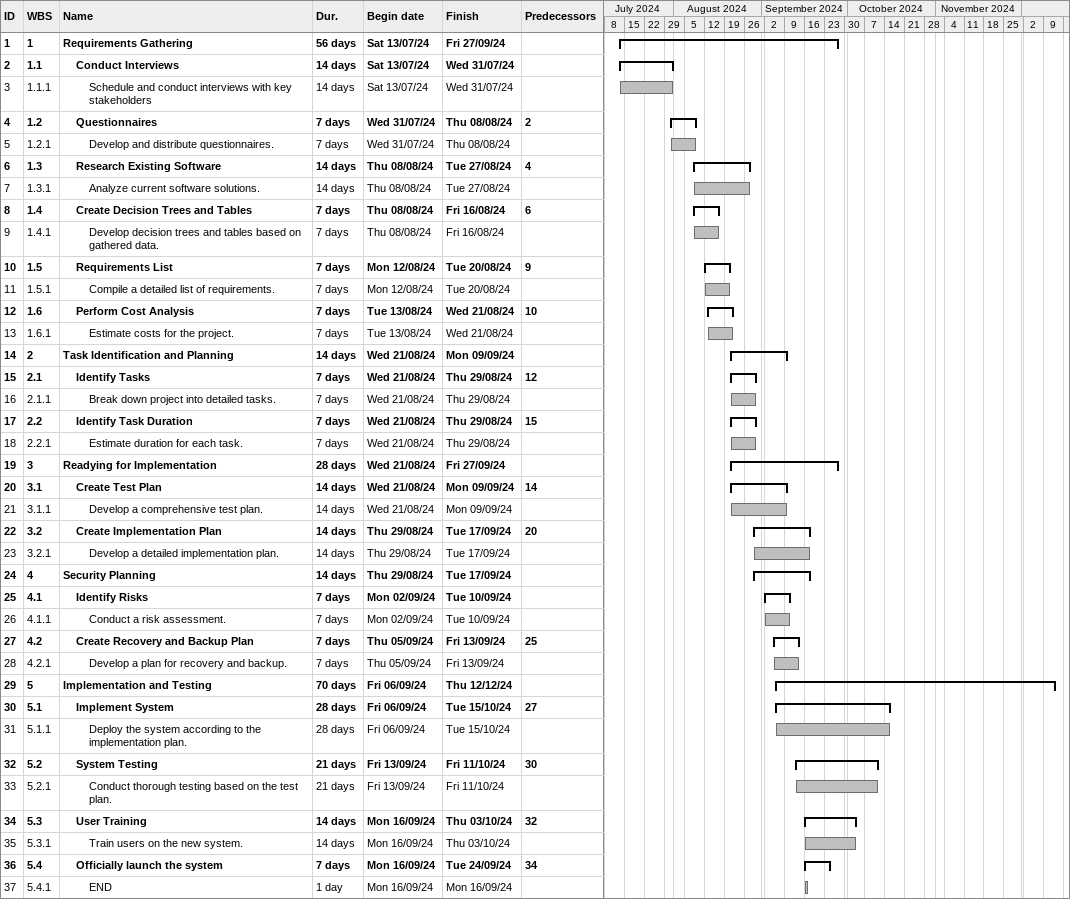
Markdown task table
| ID | WBS | Task | Duration | Start | Finish | Predecessors |
|---|---|---|---|---|---|---|
| 1 | 1 | **Requirements Gathering** | 56d | 2024-07-13 | 2024-09-27 |  |
| 2 | 1.1 | **Conduct Interviews** | 14d | 2024-07-13 | 2024-07-31 |  |
| 3 | 1.1.1 | Schedule and conduct interviews with key stakeholders | 14d | 2024-07-13 | 2024-07-31 |  |
| 4 | 1.2 | **Questionnaires** | 7d | 2024-07-31 | 2024-08-08 | 2 |
| 5 | 1.2.1 | Develop and distribute questionnaires. | 7d | 2024-07-31 | 2024-08-08 |  |
| 6 | 1.3 | **Research Existing Software** | 14d | 2024-08-08 | 2024-08-27 | 4 |
| 7 | 1.3.1 | Analyze current software solutions. | 14d | 2024-08-08 | 2024-08-27 |  |
| 8 | 1.4 | **Create Decision Trees and Tables** | 7d | 2024-08-08 | 2024-08-16 | 6 |
| 9 | 1.4.1 | Develop decision trees and tables based on gathered data. | 7d | 2024-08-08 | 2024-08-16 |  |
| 10 | 1.5 | **Requirements List** | 7d | 2024-08-12 | 2024-08-20 | 9 |
| 11 | 1.5.1 | Compile a detailed list of requirements. | 7d | 2024-08-12 | 2024-08-20 |  |
| 12 | 1.6 | **Perform Cost Analysis** | 7d | 2024-08-13 | 2024-08-21 | 10 |
| 13 | 1.6.1 | Estimate costs for the project. | 7d | 2024-08-13 | 2024-08-21 |  |
| 14 | 2 | **Task Identification and Planning** | 14d | 2024-08-21 | 2024-09-09 |  |
| 15 | 2.1 | **Identify Tasks** | 7d | 2024-08-21 | 2024-08-29 | 12 |
| 16 | 2.1.1 | Break down project into detailed tasks. | 7d | 2024-08-21 | 2024-08-29 |  |
| 17 | 2.2 | **Identify Task Duration** | 7d | 2024-08-21 | 2024-08-29 | 15 |
| 18 | 2.2.1 | Estimate duration for each task. | 7d | 2024-08-21 | 2024-08-29 |  |
| 19 | 3 | **Readying for Implementation** | 28d | 2024-08-21 | 2024-09-27 |  |
| 20 | 3.1 | **Create Test Plan** | 14d | 2024-08-21 | 2024-09-09 | 14 |
| 21 | 3.1.1 | Develop a comprehensive test plan. | 14d | 2024-08-21 | 2024-09-09 |  |
| 22 | 3.2 | **Create Implementation Plan** | 14d | 2024-08-29 | 2024-09-17 | 20 |
| 23 | 3.2.1 | Develop a detailed implementation plan. | 14d | 2024-08-29 | 2024-09-17 |  |
| 24 | 4 | **Security Planning** | 14d | 2024-08-29 | 2024-09-17 |  |
| 25 | 4.1 | **Identify Risks** | 7d | 2024-09-02 | 2024-09-10 |  |
| 26 | 4.1.1 | Conduct a risk assessment. | 7d | 2024-09-02 | 2024-09-10 |  |
| 27 | 4.2 | **Create Recovery and Backup Plan** | 7d | 2024-09-05 | 2024-09-13 | 25 |
| 28 | 4.2.1 | Develop a plan for recovery and backup. | 7d | 2024-09-05 | 2024-09-13 |  |
| 29 | 5 | **Implementation and Testing** | 70d | 2024-09-06 | 2024-12-12 |  |
| 30 | 5.1 | **Implement System** | 28d | 2024-09-06 | 2024-10-15 | 27 |
| 31 | 5.1.1 | Deploy the system according to the implementation plan. | 28d | 2024-09-06 | 2024-10-15 |  |
| 32 | 5.2 | **System Testing** | 21d | 2024-09-13 | 2024-10-11 | 30 |
| 33 | 5.2.1 | Conduct thorough testing based on the test plan. | 21d | 2024-09-13 | 2024-10-11 |  |
| 34 | 5.3 | **User Training** | 14d | 2024-09-16 | 2024-10-03 | 32 |
| 35 | 5.3.1 | Train users on the new system. | 14d | 2024-09-16 | 2024-10-03 |  |
| 36 | 5.4 | **Officially launch the system** | 7d | 2024-09-16 | 2024-09-24 | 34 |
| 37 | 5.4.1 | END | 1d | 2024-09-16 | 2024-09-16 |  |
